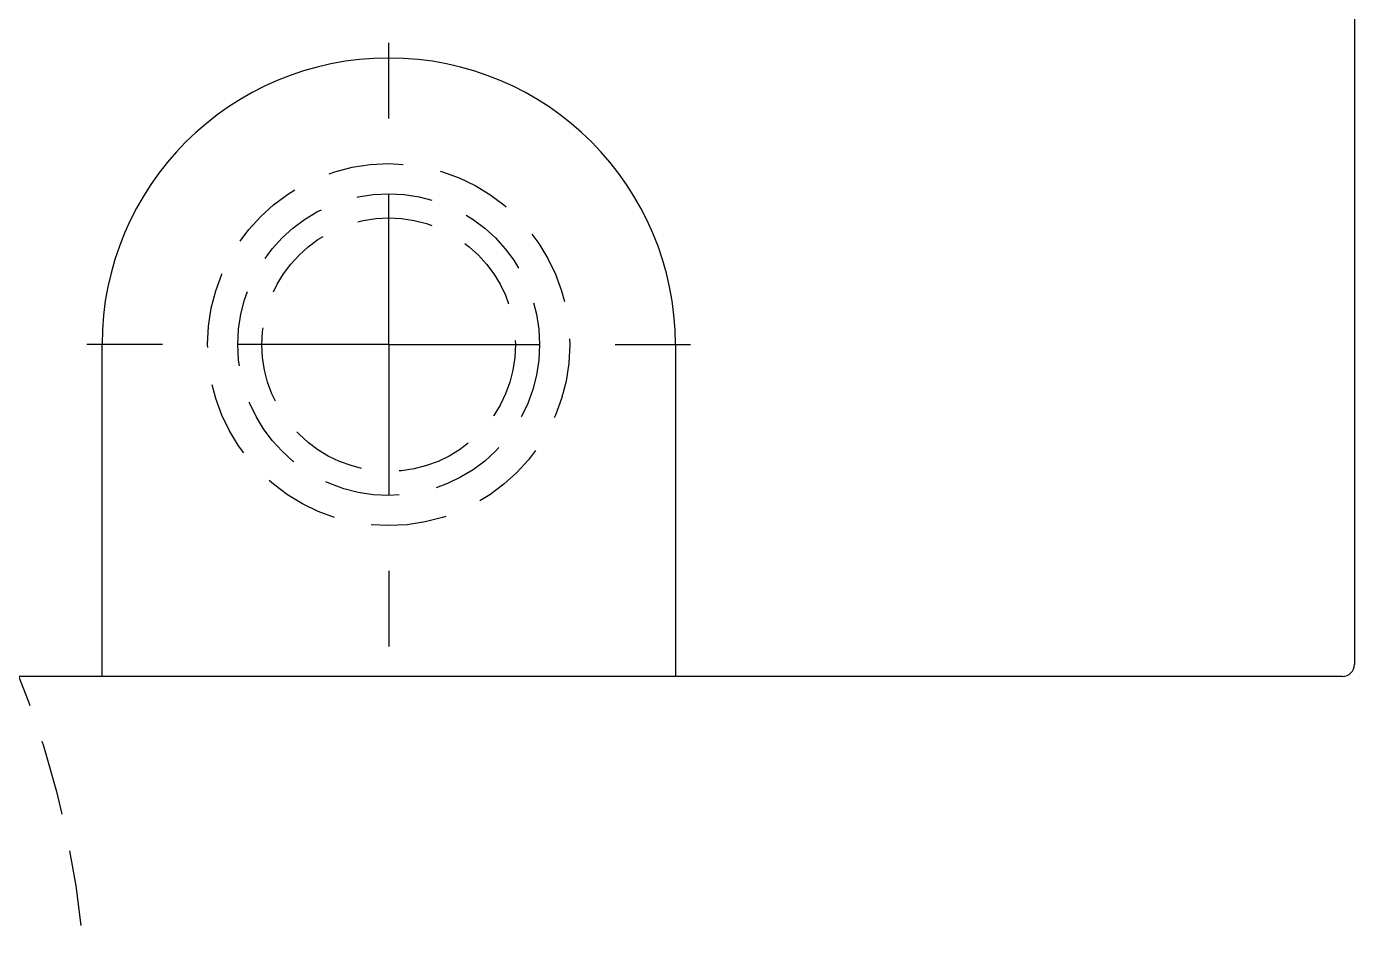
# Model space of a CAD drawing. Extents: x -430 to 437, y -440 to 538.
# Drawn here: x 231.33 to 253.33, y -301.92 to -286.92 of the extents above; entities that cross this region are included whole.
import ezdxf

# ---------------------------------------------------------------- set-up
doc = ezdxf.new("R2010")
doc.units = 0
doc.linetypes.add('BORDER', pattern=[8.75, 2.5, -1.25, 2.5, -1.25, 0, -1.25])
doc.linetypes.add('HIDDEN', pattern=[1.875, 1.25, -0.625])
doc.layers.add('1', color=7, linetype='CONTINUOUS')
doc.layers.add('2', color=7, linetype='CONTINUOUS')

msp = doc.modelspace()

# ---------------------------------------------------------------- linework, layer by layer
at = {"layer": '1', "color": 213, "linetype": 'CONTINUOUS'}
for p, q in [((253.3318, -281.1848), (253.3318, -297.4948)), ((253.1318, -297.6948), (221.5318, -297.6948))]:
    msp.add_line(p, q, dxfattribs=at)
at = {"layer": '1', "color": 141, "linetype": 'CONTINUOUS'}
for p, q in [((232.5818, -297.6948), (232.5818, -292.1948)), ((242.0818, -292.1948), (242.0818, -297.6948))]:
    msp.add_line(p, q, dxfattribs=at)
at = {"layer": '1', "color": 7, "linetype": 'HIDDEN'}
msp.add_circle((216.3318, -303.6018), 16, dxfattribs=at)
at = {"layer": '1', "color": 141, "linetype": 'CONTINUOUS'}
msp.add_arc((237.3318, -292.1948), 4.75, 0, 180, dxfattribs=at)
at = {"layer": '1', "color": 213, "linetype": 'CONTINUOUS'}
msp.add_arc((253.1318, -297.4948), 0.2, 270, 0, dxfattribs=at)
at = {"layer": '2', "color": 141, "linetype": 'BORDER'}
for q in [(237.3318, -287.1948), (237.3318, -287.6948), (232.3318, -292.1948), (232.8318, -292.1948), (242.3318, -292.1948), (237.3318, -297.1948), (241.8318, -292.1948), (237.3318, -296.6948)]:
    msp.add_line((237.3318, -292.1948), q, dxfattribs=at)
at = {"layer": '2', "color": 231, "linetype": 'HIDDEN'}
for radius in [3, 2.5]:
    msp.add_circle((237.3318, -292.1948), radius, dxfattribs=at)
at = {"layer": '2', "color": 141, "linetype": 'HIDDEN'}
for radius in [2.5, 2.1]:
    msp.add_circle((237.3318, -292.1948), radius, dxfattribs=at)

doc.saveas('drawing.dxf')
